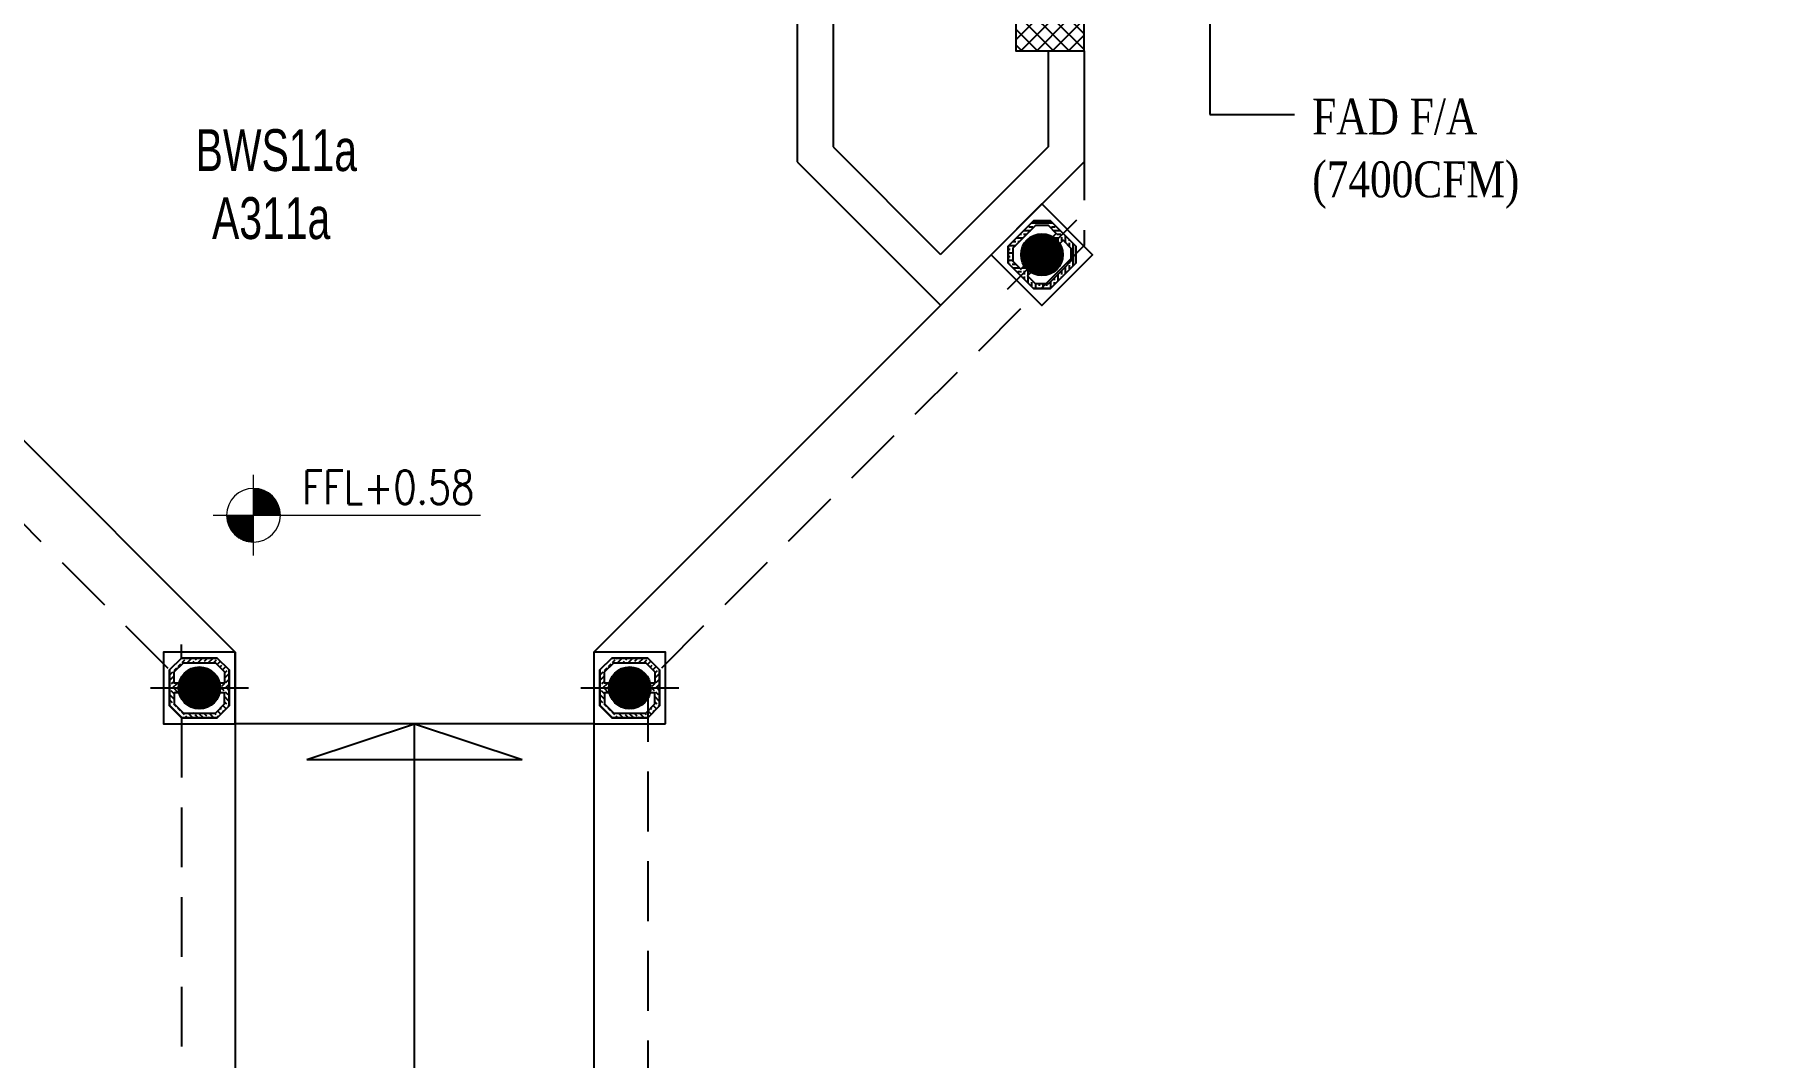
# Model space of a CAD drawing. Extents: x 278386 to 404536, y 8015 to 97114.
# Drawn here: x 360749 to 375218, y 57845 to 66399 of the extents above; entities that cross this region are included whole.
import ezdxf
from ezdxf.enums import TextEntityAlignment as Align

# ---------------------------------------------------------------- set-up
doc = ezdxf.new("R2010")
doc.units = 0
doc.header["$LTSCALE"] = 2
doc.header["$MEASUREMENT"] = 0
doc.linetypes.add('1-BLOCK-A_FLOOR PLAN$0$HIDDEN', pattern=[0.375, 0.25, -0.125])
doc.layers.get('0').update_dxf_attribs({"color": 1})
doc.layers.add('-DT', color=4, linetype='Continuous', lineweight=13)
doc.layers.add('1-BLOCK-A_FLOOR PLAN$0$LEVEL', color=1, linetype='Continuous', lineweight=13)
for name, color, linetype in [('1-BLOCK-A_FLOOR PLAN$0$CLADDING', 1, 'Continuous'), ('1-BLOCK-A_FLOOR PLAN$0$COL-HAT', 1, 'Continuous'), ('1-BLOCK-A_FLOOR PLAN$0$COLUMN', 1, 'Continuous'), ('1-BLOCK-A_FLOOR PLAN$0$Covered Walkway', 7, 'Continuous'), ('1-BLOCK-A_FLOOR PLAN$0$HAT-GRC', 9, 'Continuous'), ('1-BLOCK-A_FLOOR PLAN$0$PAV-COL', 1, 'Continuous'), ('1-BLOCK-A_FLOOR PLAN$0$pavement', 21, 'Continuous'), ('1-BLOCK-A_FLOOR PLAN$0$STAIR', 1, 'Continuous'), ('1-BLOCK-A_FLOOR PLAN$0$TITLE', 1, 'Continuous'), ('ex text', 93, 'Continuous'), ('ext', 93, 'Continuous'), ('TITLE-A$0$1-BLOCK-A_FLOOR PLAN$0$ROAD', 1, 'Continuous')]:
    doc.layers.add(name, color=color, linetype=linetype)
doc.styles.add('1-BLOCK-A_FLOOR PLAN$0$RomanS', font='romans.shx')
doc.styles.add('1-BLOCK-A_FLOOR PLAN$0$STYLE2', font='arial.ttf', dxfattribs={"height": 0.35})
doc.styles.add('DIMTEXT', font='romans.shx', dxfattribs={"width": 0.75})
doc.styles.add('IBA', font='romantic.ttf', dxfattribs={"width": 0.8, "height": 0.3})
doc.dimstyles.new('LEADER', dxfattribs={"dimscale": 0.2, "dimtxt": 1.8, "dimasz": 2, "dimexe": 2, "dimexo": 1.5, "dimgap": 1, "dimtad": 1, "dimlfac": 100, "dimzin": 13, "dimdsep": 46, "dimtxsty": 'DIMTEXT', "dimcen": 1.5, "dimdle": 2, "dimclrd": 4, "dimclre": 256, "dimclrt": 4, "dimadec": 0, "dimazin": 0, "dimtfac": 1, "dimtix": 1, "dimtmove": 2, "dimatfit": 0, "dimfxl": 2, "dimtolj": 1, "dimtzin": 13, "dimarcsym": 0})

# ---------------------------------------------------------------- blocks, each defined once
blk = doc.blocks.new('1-BLOCK-A_FLOOR PLAN$0$ZA_TARGT')
at = {"color": 8}
for p, q in [((1.110223024625157e-16, 0.7500000000000241), (1.110223024625157e-16, -0.750000000000024)), ((-0.3726779962499768, 0.3333333333333441), (1.110223024625157e-16, 0.3333333333333441)), ((-0.3529390488770407, 0.3541666666666781), (1.110223024625157e-16, 0.3541666666666781)), ((-0.3307189138830844, 0.3750000000000121), (1.110223024625157e-16, 0.3750000000000121)), ((-0.3054766312211594, 0.3958333333333461), (1.110223024625157e-16, 0.3958333333333461)), ((-0.2763853991962921, 0.4166666666666801), (1.110223024625157e-16, 0.4166666666666801)), ((-0.2420614591379712, 0.4375000000000141), (1.110223024625157e-16, 0.4375000000000141)), ((-0.1998263134713697, 0.4583333333333481), (1.110223024625157e-16, 0.4583333333333481)), ((-0.1428261375083596, 0.4791666666666821), (1.110223024625157e-16, 0.4791666666666821)), ((-0.750000000000024, 5.551115123125783e-17), (0.7500000000000242, 5.551115123125783e-17)), ((-0.4995657836784242, 0.02083333333333406), (1.110223024625157e-16, 0.02083333333333406)), ((-0.4982608642959075, 0.04166666666666806), (1.110223024625157e-16, 0.04166666666666806)), ((-0.4960783708246265, 0.06250000000000205), (1.110223024625157e-16, 0.06250000000000205)), ((-0.4930066485916504, 0.08333333333333606), (1.110223024625157e-16, 0.08333333333333606)), ((-0.4890289414294115, 0.1041666666666701), (1.110223024625157e-16, 0.1041666666666701)), ((-0.4841229182759425, 0.1250000000000041), (1.110223024625157e-16, 0.1250000000000041)), ((-0.4782600118020568, 0.1458333333333381), (1.110223024625157e-16, 0.1458333333333381)), ((-0.4714045207910467, 0.1666666666666721), (1.110223024625157e-16, 0.1666666666666721)), ((-0.4635124054434937, 0.1875000000000061), (1.110223024625157e-16, 0.1875000000000061)), ((-0.4545296714431692, 0.2083333333333401), (1.110223024625157e-16, 0.2083333333333401)), ((-0.444390187660463, 0.2291666666666741), (1.110223024625157e-16, 0.2291666666666741)), ((-0.4330127018922331, 0.2500000000000081), (1.110223024625157e-16, 0.2500000000000081)), ((-0.4202966875381804, 0.2708333333333421), (1.110223024625157e-16, 0.2708333333333421)), ((-0.4061164310337197, 0.2916666666666761), (1.110223024625157e-16, 0.2916666666666761)), ((-0.3903123748999123, 0.3125000000000101), (1.110223024625157e-16, 0.3125000000000101)), ((1.110223024625157e-16, 5.551115123125783e-17), (0.5000000000000162, 5.551115123125783e-17)), ((1.110223024625157e-16, 5.551115123125783e-17), (0.5000000000000162, 5.551115123125783e-17)), ((0.4995657836784244, -0.02083333333333395), (1.110223024625157e-16, -0.02083333333333395)), ((0.4982608642959077, -0.04166666666666795), (1.110223024625157e-16, -0.04166666666666795)), ((0.4960783708246269, -0.06250000000000194), (1.110223024625157e-16, -0.06250000000000194)), ((0.4930066485916506, -0.08333333333333595), (1.110223024625157e-16, -0.08333333333333595)), ((0.4890289414294118, -0.10416666666667), (1.110223024625157e-16, -0.10416666666667)), ((0.4841229182759428, -0.1250000000000039), (1.110223024625157e-16, -0.1250000000000039)), ((0.4782600118020569, -0.145833333333338), (1.110223024625157e-16, -0.145833333333338)), ((0.4714045207910469, -0.166666666666672), (1.110223024625157e-16, -0.166666666666672)), ((0.4635124054434938, -0.187500000000006), (1.110223024625157e-16, -0.187500000000006)), ((0.4545296714431694, -0.20833333333334), (1.110223024625157e-16, -0.20833333333334)), ((0.444390187660463, -0.229166666666674), (1.110223024625157e-16, -0.229166666666674)), ((0.4330127018922333, -0.250000000000008), (1.110223024625157e-16, -0.250000000000008)), ((0.4202966875381806, -0.270833333333342), (1.110223024625157e-16, -0.270833333333342)), ((0.4061164310337199, -0.291666666666676), (1.110223024625157e-16, -0.291666666666676)), ((0.3903123748999126, -0.31250000000001), (1.110223024625157e-16, -0.31250000000001)), ((0.3726779962499771, -0.333333333333344), (1.110223024625157e-16, -0.333333333333344)), ((0.3529390488770411, -0.354166666666678), (1.110223024625157e-16, -0.354166666666678)), ((0.3307189138830846, -0.375000000000012), (1.110223024625157e-16, -0.375000000000012)), ((0.3054766312211596, -0.395833333333346), (1.110223024625157e-16, -0.395833333333346)), ((0.2763853991962923, -0.41666666666668), (1.110223024625157e-16, -0.41666666666668)), ((0.2420614591379714, -0.437500000000014), (1.110223024625157e-16, -0.437500000000014)), ((0.1998263134713699, -0.458333333333348), (1.110223024625157e-16, -0.458333333333348)), ((0.1428261375083598, -0.479166666666682), (1.110223024625157e-16, -0.479166666666682))]:
    blk.add_line(p, q, dxfattribs=at)
blk.add_circle((1.110223024625157e-16, 5.551115123125783e-17), 0.500000000000016, dxfattribs=at)
blk = doc.blocks.new('1-BLOCK-A_FLOOR PLAN', base_point=(138.4295842972385, 17.08714958300015))
at = {"layer": '1-BLOCK-A_FLOOR PLAN$0$COL-HAT', "linetype": 'Continuous'}
h = blk.add_hatch(dxfattribs=at)
h.set_pattern_fill('ANSI37', color=8, scale=0.75, style=0)
h.set_pattern_definition([(45, (105.0299999995621, 73.0300000014525), (-0.06629126073623882, 0.06629126073623884), []), (135, (105.0299999995621, 73.0300000014525), (-0.06629126073623884, -0.06629126073623882), [])])
h.paths.add_polyline_path([(105.6000000011453, 73.28000000180297), (105.4999999995655, 73.28000000173869), (105.4999999995655, 73.0300000017415), (105.6000000011453, 73.03000000180299)])
h.paths.add_polyline_path([(105.4999999995655, 73.2800000017387), (105.2799999995629, 73.28000000159724), (105.2799999995629, 74.87999999905581), (105.0299999995621, 74.87999999905581), (105.0299999995621, 73.0300000014525), (105.4999999995655, 73.0300000017415)])
at = {"layer": '1-BLOCK-A_FLOOR PLAN$0$HAT-GRC', "linetype": 'Continuous'}
h = blk.add_hatch(dxfattribs=at)
h.set_pattern_fill('ANSI33', color=8, scale=0.25, style=0)
h.set_pattern_definition([(359.9999999629411, (104.8941125503766, 71.3242441174425), (4.042494117229012e-11, 0.06250000000000001), []), (359.9999999629411, (104.9253625503039, 71.29299411747478), (4.042494117229012e-11, 0.06250000000000001), [0.03125000000000001, -0.015625])])
edge = h.paths.add_edge_path()
edge.add_line((105.4244426363809, 71.50102081239618), (105.3183766192713, 71.60708682964301))
edge.add_line((105.3183766192713, 71.60708682964301), (105.1769552630345, 71.60708682973423))
edge.add_line((105.1769552630345, 71.60708682973423), (105.0708892457876, 71.50102081262483))
edge.add_line((105.0708892457876, 71.50102081262483), (104.9648232285409, 71.39495479551528))
edge.add_line((104.9648232285409, 71.39495479551528), (104.9648232284493, 71.25353343927834))
edge.add_line((104.9648232284493, 71.25353343927834), (105.0708892455589, 71.14746742203153))
edge.add_line((105.0708892455589, 71.14746742203153), (105.1239222541822, 71.20050043058619))
edge.add_ellipse((105.2476659409699, 71.3242441172138), major_axis=(0.1237436867076411, 0.1237436867076411), ratio=0.9999999999964638, start_angle=166.7870196027495, end_angle=179.999999962942, ccw=False)
edge.add_line((105.0989138316312, 71.23206055052587), (105.0708892455957, 71.20403596452626))
edge.add_line((105.0708892455957, 71.20403596452626), (105.0048232284602, 71.27010198174722))
edge.add_line((105.0048232284602, 71.27010198174722), (105.0048232285303, 71.37838625299439))
edge.add_line((105.0048232285303, 71.37838625299439), (105.1274577882825, 71.50102081258827))
edge.add_line((105.1274577882825, 71.50102081258827), (105.1935238055035, 71.56708682972379))
edge.add_line((105.1935238055035, 71.56708682972379), (105.3018080767505, 71.56708682965369))
edge.add_line((105.3018080767505, 71.56708682965369), (105.3678740938862, 71.5010208124326))
edge.add_line((105.3678740938862, 71.5010208124326), (105.3398495078502, 71.47299622643318))
edge.add_ellipse((105.2476659409699, 71.3242441172138), major_axis=(-0.1237436867078457, 0.1237436867078457), ratio=0.9999999999983469, start_angle=269.99999996294196, end_angle=283.21298032306646, ccw=False)
edge.add_line((105.3714096277575, 71.4479878038414), (105.4244426363809, 71.50102081239618))
h = blk.add_hatch(dxfattribs=at)
h.set_pattern_fill('ANSI33', color=8, scale=0.25, style=0)
h.set_pattern_definition([(89.99999996294115, (105.2476659407414, 70.97069072662039), (0.0625, -4.042494464173707e-11), []), (89.99999996294115, (105.2164159408141, 71.00194072658812), (0.0625, -4.042494464173707e-11), [0.03125, -0.015625])])
edge = h.paths.add_edge_path()
edge.add_line((105.4244426363811, 71.501020812396), (105.5305086534907, 71.39495479514923))
edge.add_line((105.5305086534907, 71.39495479514923), (105.530508653399, 71.25353343891244))
edge.add_line((105.530508653399, 71.25353343891244), (105.4244426361524, 71.14746742180272))
edge.add_line((105.4244426361524, 71.14746742180272), (105.3183766189056, 71.04140140469316))
edge.add_line((105.3183766189056, 71.04140140469316), (105.1769552626687, 71.04140140478455))
edge.add_line((105.1769552626687, 71.04140140478455), (105.0708892455591, 71.14746742203137))
edge.add_line((105.0708892455591, 71.14746742203137), (105.1239222541823, 71.20050043058603))
edge.add_ellipse((105.24766594097, 71.32424411721364), major_axis=(-0.1237436867078459, 0.123743686707846), ratio=0.9999999999983448, start_angle=89.99999996294196, end_angle=103.2129803230664)
edge.add_line((105.1554823740897, 71.17549200799425), (105.1274577880538, 71.14746742199495))
edge.add_line((105.1274577880538, 71.14746742199495), (105.1935238051893, 71.08140140477403))
edge.add_line((105.1935238051893, 71.08140140477403), (105.3018080764365, 71.08140140470405))
edge.add_line((105.3018080764365, 71.08140140470405), (105.424442636189, 71.20403596429762))
edge.add_line((105.424442636189, 71.20403596429762), (105.49050865341, 71.27010198143313))
edge.add_line((105.49050865341, 71.27010198143313), (105.4905086534799, 71.37838625268019))
edge.add_line((105.4905086534799, 71.37838625268019), (105.4244426363443, 71.4444522699013))
edge.add_line((105.4244426363443, 71.4444522699013), (105.3964180503086, 71.41642768390156))
edge.add_ellipse((105.24766594097, 71.32424411721364), major_axis=(0.1237436867076483, 0.1237436867076483), ratio=0.9999999999985202, start_angle=346.7870196027757, end_angle=359.9999999629387)
edge.add_line((105.3714096277577, 71.44798780384124), (105.4244426363811, 71.501020812396))
h = blk.add_hatch(dxfattribs=at)
h.set_pattern_fill('ANSI33', color=8, scale=0.25, style=0)
h.set_pattern_definition([(225, (98.45000000036481, 67.95084224616868), (-0.04419417382415922, 0.04419417382415922), []), (225, (98.45000000036481, 67.90664807241875), (-0.04419417382415922, 0.04419417382415922), [0.03125, -0.015625])])
edge = h.paths.add_edge_path()
edge.add_line((97.95000000036474, 67.70084224616868), (97.9500000003647, 67.850842246169))
edge.add_line((97.9500000003647, 67.850842246169), (98.0500000003645, 67.95084224616845))
edge.add_line((98.0500000003645, 67.95084224616845), (98.20000000036477, 67.95084224616868))
edge.add_line((98.20000000036477, 67.95084224616868), (98.35000000036501, 67.95084224616868))
edge.add_line((98.35000000036501, 67.95084224616868), (98.45000000036481, 67.850842246169))
edge.add_line((98.45000000036481, 67.850842246169), (98.45000000036481, 67.70084224616868))
edge.add_line((98.45000000036481, 67.70084224616868), (98.37500000036485, 67.70084224616868))
edge.add_ellipse((98.20000000036485, 67.70084224616868), major_axis=(-0.1237436867078197, 0.1237436867078197), ratio=0.9999999999994564, start_angle=225.0000000000155, end_angle=238.2129803601605)
edge.add_line((98.37036725073887, 67.74084224616864), (98.41000000036483, 67.74084224616841))
edge.add_line((98.41000000036483, 67.74084224616841), (98.41000000036479, 67.83427370367382))
edge.add_line((98.41000000036479, 67.83427370367382), (98.33343145787003, 67.91084224616849))
edge.add_line((98.33343145787003, 67.91084224616849), (98.16000000036476, 67.91084224616871))
edge.add_line((98.16000000036476, 67.91084224616871), (98.06656854285932, 67.91084224616871))
edge.add_line((98.06656854285932, 67.91084224616871), (97.99000000036472, 67.83427370367404))
edge.add_line((97.99000000036472, 67.83427370367404), (97.9900000003647, 67.74084224616841))
edge.add_line((97.9900000003647, 67.74084224616841), (98.02963274999084, 67.74084224616864))
edge.add_ellipse((98.20000000036485, 67.70084224616868), major_axis=(0.1237436867078196, 0.1237436867078196), ratio=0.9999999999994568, start_angle=121.7870196398395, end_angle=134.9999999999844)
edge.add_line((98.02500000036486, 67.70084224616868), (97.95000000036474, 67.70084224616868))
h = blk.add_hatch(dxfattribs=at)
h.set_pattern_fill('ANSI33', color=8, scale=0.25, style=0)
h.set_pattern_definition([(225, (102.0500000003648, 67.95084224616868), (-0.04419417382415922, 0.04419417382415922), []), (225, (102.0500000003648, 67.90664807241875), (-0.04419417382415922, 0.04419417382415922), [0.03125, -0.015625])])
edge = h.paths.add_edge_path()
edge.add_line((101.5500000003647, 67.70084224616868), (101.5500000003647, 67.850842246169))
edge.add_line((101.5500000003647, 67.850842246169), (101.6500000003645, 67.95084224616845))
edge.add_line((101.6500000003645, 67.95084224616845), (101.8000000003648, 67.95084224616868))
edge.add_line((101.8000000003648, 67.95084224616868), (101.950000000365, 67.95084224616868))
edge.add_line((101.950000000365, 67.95084224616868), (102.0500000003648, 67.850842246169))
edge.add_line((102.0500000003648, 67.850842246169), (102.0500000003648, 67.70084224616868))
edge.add_line((102.0500000003648, 67.70084224616868), (101.9750000003648, 67.70084224616868))
edge.add_ellipse((101.8000000003648, 67.70084224616868), major_axis=(-0.1237436867078197, 0.1237436867078197), ratio=0.9999999999994564, start_angle=225.0000000000155, end_angle=238.2129803601605)
edge.add_line((101.9703672507389, 67.74084224616864), (102.0100000003648, 67.74084224616841))
edge.add_line((102.0100000003648, 67.74084224616841), (102.0100000003648, 67.83427370367382))
edge.add_line((102.0100000003648, 67.83427370367382), (101.93343145787, 67.91084224616849))
edge.add_line((101.93343145787, 67.91084224616849), (101.7600000003648, 67.91084224616871))
edge.add_line((101.7600000003648, 67.91084224616871), (101.6665685428593, 67.91084224616871))
edge.add_line((101.6665685428593, 67.91084224616871), (101.5900000003647, 67.83427370367404))
edge.add_line((101.5900000003647, 67.83427370367404), (101.5900000003647, 67.74084224616841))
edge.add_line((101.5900000003647, 67.74084224616841), (101.6296327499908, 67.74084224616864))
edge.add_ellipse((101.8000000003648, 67.70084224616868), major_axis=(0.1237436867078196, 0.1237436867078196), ratio=0.9999999999994568, start_angle=121.7870196398395, end_angle=134.9999999999844)
edge.add_line((101.6250000003648, 67.70084224616868), (101.5500000003647, 67.70084224616868))
h = blk.add_hatch(dxfattribs=at)
h.set_pattern_fill('ANSI33', color=8, scale=0.25, style=0)
h.set_pattern_definition([(135, (98.45000000036481, 67.45084224616845), (-0.04419417382415923, -0.04419417382415923), []), (135, (98.45000000036481, 67.49503641991838), (-0.04419417382415923, -0.04419417382415923), [0.03125000000000001, -0.015625])])
edge = h.paths.add_edge_path()
edge.add_line((97.95000000036474, 67.70084224616845), (97.9500000003647, 67.55084224616813))
edge.add_line((97.9500000003647, 67.55084224616813), (98.0500000003645, 67.45084224616868))
edge.add_line((98.0500000003645, 67.45084224616868), (98.20000000036477, 67.45084224616845))
edge.add_line((98.20000000036477, 67.45084224616845), (98.35000000036501, 67.45084224616845))
edge.add_line((98.35000000036501, 67.45084224616845), (98.45000000036481, 67.55084224616813))
edge.add_line((98.45000000036481, 67.55084224616813), (98.45000000036481, 67.70084224616845))
edge.add_line((98.45000000036481, 67.70084224616845), (98.37500000036485, 67.70084224616845))
edge.add_ellipse((98.20000000036485, 67.70084224616845), major_axis=(0.1237436867078197, 0.1237436867078197), ratio=0.9999999999994564, start_angle=301.7870196398395, end_angle=314.9999999999844, ccw=False)
edge.add_line((98.37036725073887, 67.66084224616849), (98.41000000036483, 67.66084224616871))
edge.add_line((98.41000000036483, 67.66084224616871), (98.41000000036479, 67.56741078866331))
edge.add_line((98.41000000036479, 67.56741078866331), (98.33343145787003, 67.49084224616864))
edge.add_line((98.33343145787003, 67.49084224616864), (98.16000000036476, 67.49084224616841))
edge.add_line((98.16000000036476, 67.49084224616841), (98.06656854285932, 67.49084224616841))
edge.add_line((98.06656854285932, 67.49084224616841), (97.99000000036472, 67.56741078866308))
edge.add_line((97.99000000036472, 67.56741078866308), (97.9900000003647, 67.66084224616871))
edge.add_line((97.9900000003647, 67.66084224616871), (98.02963274999084, 67.66084224616849))
edge.add_ellipse((98.20000000036485, 67.70084224616845), major_axis=(-0.1237436867078196, 0.1237436867078196), ratio=0.9999999999994568, start_angle=45.000000000015575, end_angle=58.212980360160486, ccw=False)
edge.add_line((98.02500000036486, 67.70084224616845), (97.95000000036474, 67.70084224616845))
h = blk.add_hatch(dxfattribs=at)
h.set_pattern_fill('ANSI33', color=8, scale=0.25, style=0)
h.set_pattern_definition([(135, (102.0500000003648, 67.45084224616845), (-0.04419417382415923, -0.04419417382415923), []), (135, (102.0500000003648, 67.49503641991838), (-0.04419417382415923, -0.04419417382415923), [0.03125000000000001, -0.015625])])
edge = h.paths.add_edge_path()
edge.add_line((101.5500000003647, 67.70084224616845), (101.5500000003647, 67.55084224616813))
edge.add_line((101.5500000003647, 67.55084224616813), (101.6500000003645, 67.45084224616868))
edge.add_line((101.6500000003645, 67.45084224616868), (101.8000000003648, 67.45084224616845))
edge.add_line((101.8000000003648, 67.45084224616845), (101.950000000365, 67.45084224616845))
edge.add_line((101.950000000365, 67.45084224616845), (102.0500000003648, 67.55084224616813))
edge.add_line((102.0500000003648, 67.55084224616813), (102.0500000003648, 67.70084224616845))
edge.add_line((102.0500000003648, 67.70084224616845), (101.9750000003648, 67.70084224616845))
edge.add_ellipse((101.8000000003648, 67.70084224616845), major_axis=(0.1237436867078197, 0.1237436867078197), ratio=0.9999999999994564, start_angle=301.7870196398395, end_angle=314.9999999999844, ccw=False)
edge.add_line((101.9703672507389, 67.66084224616849), (102.0100000003648, 67.66084224616871))
edge.add_line((102.0100000003648, 67.66084224616871), (102.0100000003648, 67.56741078866331))
edge.add_line((102.0100000003648, 67.56741078866331), (101.93343145787, 67.49084224616864))
edge.add_line((101.93343145787, 67.49084224616864), (101.7600000003648, 67.49084224616841))
edge.add_line((101.7600000003648, 67.49084224616841), (101.6665685428593, 67.49084224616841))
edge.add_line((101.6665685428593, 67.49084224616841), (101.5900000003647, 67.56741078866308))
edge.add_line((101.5900000003647, 67.56741078866308), (101.5900000003647, 67.66084224616871))
edge.add_line((101.5900000003647, 67.66084224616871), (101.6296327499908, 67.66084224616849))
edge.add_ellipse((101.8000000003648, 67.70084224616845), major_axis=(-0.1237436867078196, 0.1237436867078196), ratio=0.9999999999994568, start_angle=45.000000000015575, end_angle=58.212980360160486, ccw=False)
edge.add_line((101.6250000003648, 67.70084224616845), (101.5500000003647, 67.70084224616845))
at = {"layer": '1-BLOCK-A_FLOOR PLAN$0$PAV-COL', "linetype": 'Continuous'}
h = blk.add_hatch(dxfattribs=at)
h.set_pattern_fill('ANSI31', color=8, scale=0.1, style=0)
h.set_pattern_definition([(89.99999996294115, (105.2476659408099, 71.07675674379837), (0.0125, -8.08498927529211e-12), [])])
edge = h.paths.add_edge_path()
edge.add_line((105.3714096277577, 71.44798780384124), (105.1239222541823, 71.20050043058603))
edge.add_ellipse((105.2476659409701, 71.32424411721361), major_axis=(-0.1237436867076483, 0.1237436867076483), ratio=1, start_angle=-3.70546899830515e-08, end_angle=89.99999996292547, ccw=False)
edge.add_ellipse((105.24766594097, 71.3242441172136), major_axis=(0.1237436867076554, 0.1237436867076554), ratio=0.9999999999999424, start_angle=359.99999996295514, end_angle=449.99999996293866, ccw=False)
edge = h.paths.add_edge_path()
edge.add_ellipse((105.24766594097, 71.32424411721367), major_axis=(0.1237436867076483, 0.1237436867076483), ratio=0.9999999999999424, start_angle=269.99999996294196, end_angle=359.99999996292553, ccw=False)
edge.add_ellipse((105.24766594097, 71.32424411721367), major_axis=(-0.1237436867076411, 0.1237436867076411), ratio=1, start_angle=89.99999996295509, end_angle=179.999999962942, ccw=False)
edge.add_line((105.1239222541823, 71.20050043058603), (105.3714096277577, 71.44798780384124))
h = blk.add_hatch(dxfattribs=at)
h.set_pattern_fill('ANSI31', color=8, scale=0.1, style=0)
h.set_pattern_definition([(225, (98.37500000036485, 67.87584224616863), (-0.008838834764831844, 0.008838834764831846), [])])
edge = h.paths.add_edge_path()
edge.add_line((98.02500000036486, 67.70084224616868), (98.37500000036485, 67.70084224616868))
edge.add_ellipse((98.20000000036485, 67.70084224616872), major_axis=(0.1237436867076465, 0.1237436867076465), ratio=0.9999999999999568, start_angle=225.0000000000013, end_angle=314.9999999999848, ccw=False)
edge.add_ellipse((98.20000000036485, 67.70084224616872), major_axis=(-0.1237436867076465, 0.1237436867076465), ratio=0.9999999999999567, start_angle=45.00000000001518, end_angle=134.9999999999987, ccw=False)
edge = h.paths.add_edge_path()
edge.add_ellipse((98.20000000036485, 67.70084224616863), major_axis=(0.1237436867076465, 0.1237436867076465), ratio=0.9999999999999568, start_angle=45.000000000001194, end_angle=134.9999999999848, ccw=False)
edge.add_ellipse((98.20000000036485, 67.70084224616863), major_axis=(-0.1237436867076465, 0.1237436867076465), ratio=0.9999999999999567, start_angle=225.0000000000152, end_angle=314.99999999999875, ccw=False)
edge.add_line((98.37500000036485, 67.70084224616868), (98.02500000036486, 67.70084224616868))
h = blk.add_hatch(dxfattribs=at)
h.set_pattern_fill('ANSI31', color=8, scale=0.1, style=0)
h.set_pattern_definition([(225, (101.9750000003648, 67.87584224616863), (-0.008838834764831844, 0.008838834764831846), [])])
edge = h.paths.add_edge_path()
edge.add_line((101.6250000003648, 67.70084224616868), (101.9750000003648, 67.70084224616868))
edge.add_ellipse((101.8000000003648, 67.70084224616872), major_axis=(0.1237436867076465, 0.1237436867076465), ratio=0.9999999999999568, start_angle=225.0000000000013, end_angle=314.9999999999848, ccw=False)
edge.add_ellipse((101.8000000003648, 67.70084224616872), major_axis=(-0.1237436867076465, 0.1237436867076465), ratio=0.9999999999999567, start_angle=45.00000000001518, end_angle=134.9999999999987, ccw=False)
edge = h.paths.add_edge_path()
edge.add_ellipse((101.8000000003648, 67.70084224616863), major_axis=(0.1237436867076465, 0.1237436867076465), ratio=0.9999999999999568, start_angle=45.000000000001194, end_angle=134.9999999999848, ccw=False)
edge.add_ellipse((101.8000000003648, 67.70084224616863), major_axis=(-0.1237436867076465, 0.1237436867076465), ratio=0.9999999999999567, start_angle=225.0000000000152, end_angle=314.99999999999875, ccw=False)
edge.add_line((101.9750000003648, 67.70084224616868), (101.6250000003648, 67.70084224616868))
at = {"layer": '1-BLOCK-A_FLOOR PLAN$0$CLADDING', "color": 8, "linetype": 'Continuous', "elevation": -1.536111172367968e-08}
for points in [[(105.1239222541822, 71.20050043058619), (105.0708892455589, 71.14746742203153), (104.9648232284495, 71.25353343927817), (104.9648232285409, 71.39495479551535), (105.0708892457876, 71.50102081262483), (105.1769552630343, 71.60708682973434), (105.3183766192715, 71.60708682964284), (105.4244426363809, 71.50102081239618), (105.3714096277575, 71.4479878038414)], [(105.3398495078502, 71.47299622643318), (105.367874093886, 71.50102081243276), (105.3018080767507, 71.56708682965353), (105.1935238055033, 71.56708682972362), (105.1274577882825, 71.50102081258827), (105.0048232285303, 71.37838625299464), (105.0048232284602, 71.27010198174722), (105.0708892455955, 71.20403596452641), (105.0989138316312, 71.23206055052587)], [(105.1239222541823, 71.20050043058603), (105.0708892455591, 71.14746742203137), (105.1769552626685, 71.04140140478472), (105.3183766189057, 71.04140140469323), (105.4244426361524, 71.14746742180272), (105.5305086533991, 71.25353343891223), (105.5305086534905, 71.39495479514939), (105.4244426363811, 71.50102081239602), (105.3714096277577, 71.44798780384124)], [(105.3964180503086, 71.41642768390156), (105.4244426363445, 71.44445226990113), (105.4905086534798, 71.37838625268034), (105.4905086534098, 71.27010198143297), (105.424442636189, 71.20403596429762), (105.3018080764367, 71.081401404704), (105.1935238051893, 71.08140140477403), (105.1274577880539, 71.14746742199479), (105.1554823740897, 71.17549200799425)]]:
    blk.add_lwpolyline(points, dxfattribs=at)
at = {"layer": '1-BLOCK-A_FLOOR PLAN$0$CLADDING', "color": 8, "linetype": 'Continuous'}
for points in [[(98.37500000036485, 67.70084224616868), (98.45000000036481, 67.70084224616868), (98.45000000036481, 67.85084224616877), (98.35000000036491, 67.95084224616868), (98.20000000036477, 67.95084224616868), (98.05000000036458, 67.95084224616868), (97.95000000036471, 67.85084224616877), (97.95000000036472, 67.70084224616868), (98.02500000036486, 67.70084224616868)], [(98.02963274999084, 67.74084224616864), (97.99000000036472, 67.74084224616864), (97.99000000036472, 67.83427370367382), (98.06656854285954, 67.91084224616871), (98.16000000036476, 67.91084224616871), (98.33343145786989, 67.91084224616871), (98.41000000036479, 67.83427370367382), (98.41000000036483, 67.74084224616864), (98.37036725073887, 67.74084224616864)], [(101.9750000003648, 67.70084224616868), (102.0500000003648, 67.70084224616868), (102.0500000003648, 67.85084224616877), (101.9500000003649, 67.95084224616868), (101.8000000003648, 67.95084224616868), (101.6500000003646, 67.95084224616868), (101.5500000003647, 67.85084224616877), (101.5500000003647, 67.70084224616868), (101.6250000003648, 67.70084224616868)], [(101.6296327499908, 67.74084224616864), (101.5900000003647, 67.74084224616864), (101.5900000003647, 67.83427370367382), (101.6665685428595, 67.91084224616871), (101.7600000003648, 67.91084224616871), (101.9334314578699, 67.91084224616871), (102.0100000003648, 67.83427370367382), (102.0100000003648, 67.74084224616864), (101.9703672507389, 67.74084224616864)], [(98.37500000036485, 67.70084224616845), (98.45000000036481, 67.70084224616845), (98.45000000036481, 67.55084224616836), (98.35000000036491, 67.45084224616845), (98.20000000036477, 67.45084224616845), (98.05000000036458, 67.45084224616845), (97.95000000036471, 67.55084224616836), (97.95000000036472, 67.70084224616845), (98.02500000036486, 67.70084224616845)], [(98.02963274999084, 67.66084224616849), (97.99000000036472, 67.66084224616849), (97.99000000036472, 67.56741078866331), (98.06656854285954, 67.49084224616841), (98.16000000036476, 67.49084224616841), (98.33343145786989, 67.49084224616841), (98.41000000036479, 67.56741078866331), (98.41000000036483, 67.66084224616849), (98.37036725073887, 67.66084224616849)], [(101.9750000003648, 67.70084224616845), (102.0500000003648, 67.70084224616845), (102.0500000003648, 67.55084224616836), (101.9500000003649, 67.45084224616845), (101.8000000003648, 67.45084224616845), (101.6500000003646, 67.45084224616845), (101.5500000003647, 67.55084224616836), (101.5500000003647, 67.70084224616845), (101.6250000003648, 67.70084224616845)], [(101.6296327499908, 67.66084224616849), (101.5900000003647, 67.66084224616849), (101.5900000003647, 67.56741078866331), (101.6665685428595, 67.49084224616841), (101.7600000003648, 67.49084224616841), (101.9334314578699, 67.49084224616841), (102.0100000003648, 67.56741078866331), (102.0100000003648, 67.66084224616849), (101.9703672507389, 67.66084224616849)]]:
    blk.add_lwpolyline(points, dxfattribs=at)
at = {"layer": '1-BLOCK-A_FLOOR PLAN$0$COLUMN', "color": 8}
blk.add_lwpolyline([(105.6000000011453, 73.03000000180299), (105.6000000011453, 73.28000000180299), (105.2799999995629, 73.28000000159726), (105.2799999995629, 74.87999999905581), (105.0299999995621, 74.87999999905581), (105.0299999995621, 73.0300000014525), (105.5999999988972, 73.03000000180299)], dxfattribs=at)
at = {"layer": '1-BLOCK-A_FLOOR PLAN$0$Covered Walkway', "color": 8, "linetype": '1-BLOCK-A_FLOOR PLAN$0$HIDDEN'}
for p, q in [((105.5999999988972, 73.03000000180161), (105.5999999981554, 71.40084224326047)), ((94.40007350171796, 71.40084224326047), (98.05007349950853, 67.75084224618845)), ((105.5999999981554, 71.40084224326047), (101.9500000003649, 67.75084224618845)), ((98.05000000036478, 67.95084224616845), (98.05000000036476, 68.06297428177437)), ((101.9500000003649, 67.75084224618845), (101.9500000003649, 62.95084224616866)), ((98.05000000036478, 67.45084224616866), (98.05000000036478, 62.95084224616866))]:
    blk.add_line(p, q, dxfattribs=at)
at = {"layer": '1-BLOCK-A_FLOOR PLAN$0$LEVEL', "color": 8, "linetype": 'Continuous'}
blk.add_line((98.99002277160182, 69.14484967866157), (100.5512083201184, 69.14484967866157), dxfattribs=at)
at = {"layer": '1-BLOCK-A_FLOOR PLAN$0$PAV-COL', "color": 8, "linetype": 'Continuous'}
for p, q in [((105.5375724192388, 71.6141505951074), (104.9577594627012, 71.03433763931987)), ((97.79001032724248, 67.70084224616868), (98.6099896734872, 67.70084224616868)), ((101.3900103272425, 67.70084224616868), (102.2099896734872, 67.70084224616868))]:
    blk.add_line(p, q, dxfattribs=at)
at = {"layer": '1-BLOCK-A_FLOOR PLAN$0$PAV-COL', "color": 8, "elevation": -1.536111172367968e-08}
for points in [[(104.8234018722583, 71.32424411748784), (105.2476659406956, 70.89998004850172), (105.671930009682, 71.32424411693931), (105.2476659412447, 71.74850818592543)], [(105.3183766189058, 71.04140140469333), (105.1769552626685, 71.04140140478472), (104.9648232284498, 71.25353343927783), (104.9648232285413, 71.39495479551506), (105.1769552630343, 71.607086829734), (105.3183766192717, 71.60708682964245), (105.5305086534905, 71.39495479514935), (105.530508653399, 71.25353343891211)], [(104.964823228541, 71.39495479551543), (104.9648232284495, 71.25353343927817), (105.1769552626682, 71.04140140478502), (105.3183766189054, 71.04140140469359), (105.5305086533988, 71.25353343891221), (105.5305086534901, 71.39495479514963), (105.3183766192715, 71.60708682964281), (105.1769552630342, 71.60708682973423)]]:
    blk.add_lwpolyline(points, close=True, dxfattribs=at)
at = {"layer": '1-BLOCK-A_FLOOR PLAN$0$PAV-COL', "color": 8}
for points in [[(98.50000000036488, 67.40084224616895), (98.50000000036488, 68.00084224616863), (97.90000000036477, 68.00084224616863), (97.90000000036477, 67.40084224616895)], [(98.35000000036479, 67.95084224616868), (98.45000000036481, 67.85084224616877), (98.45000000036484, 67.55084224616881), (98.35000000036487, 67.4508422461689), (98.05000000036483, 67.45084224616868), (97.95000000036481, 67.55084224616881), (97.95000000036475, 67.85084224616877), (98.05000000036475, 67.95084224616868)], [(98.35000000036479, 67.45084224616845), (98.45000000036481, 67.55084224616836), (98.45000000036484, 67.85084224616831), (98.35000000036487, 67.95084224616822), (98.05000000036483, 67.95084224616845), (97.95000000036481, 67.85084224616831), (97.95000000036475, 67.55084224616836), (98.05000000036475, 67.45084224616845)], [(102.1000000003649, 67.40084224616895), (102.1000000003649, 68.00084224616863), (101.5000000003648, 68.00084224616863), (101.5000000003648, 67.40084224616895)], [(101.9500000003648, 67.95084224616868), (102.0500000003648, 67.85084224616877), (102.0500000003648, 67.55084224616881), (101.9500000003649, 67.4508422461689), (101.6500000003648, 67.45084224616868), (101.5500000003648, 67.55084224616881), (101.5500000003647, 67.85084224616877), (101.6500000003647, 67.95084224616868)], [(101.9500000003648, 67.45084224616845), (102.0500000003648, 67.55084224616836), (102.0500000003648, 67.85084224616831), (101.9500000003649, 67.95084224616822), (101.6500000003648, 67.95084224616845), (101.5500000003648, 67.85084224616831), (101.5500000003647, 67.55084224616836), (101.6500000003647, 67.45084224616845)]]:
    blk.add_lwpolyline(points, close=True, dxfattribs=at)
at = {"layer": '1-BLOCK-A_FLOOR PLAN$0$PAV-COL', "color": 8, "linetype": 'Continuous'}
for centre in [(105.24766594097, 71.32424411721364, -1.531277099966616e-08), (98.20000000036485, 67.70084224616868), (101.8000000003648, 67.70084224616868)]:
    blk.add_circle(centre, 0.175, dxfattribs=at)
at = {"layer": '1-BLOCK-A_FLOOR PLAN$0$pavement', "color": 8, "ltscale": 2}
for p, q in [((105.6000000011453, 73.03000000180162), (105.6000000007282, 72.10084224566565)), ((94.40007349914521, 72.10084224566565), (98.50007349944941, 68.00084224616863)), ((105.6000000007282, 72.10084224566565), (101.500000000424, 68.00084224616863)), ((98.50000000036482, 68.00091574525321), (98.50000000036479, 37.40084224616872)), ((101.5000000003648, 68.00084224616863), (101.5000000003648, 21.53368600359966))]:
    blk.add_line(p, q, dxfattribs=at)
at = {"layer": '1-BLOCK-A_FLOOR PLAN$0$STAIR', "color": 8}
for p, q in [((103.2000367501943, 74.90000000469223), (103.2000367494433, 72.10084224595644)), ((103.5000367502711, 74.90000000420346), (103.5000367494884, 72.22510631464051)), ((105.3000000011453, 73.03000000162794), (105.3000000007921, 72.22510631445874)), ((103.5000367494884, 72.22510631464051), (104.4000183752311, 71.325124689075)), ((105.3000000007921, 72.22510631445874), (104.4000183752311, 71.325124689075)), ((103.2000367494433, 72.10084224595644), (104.4000183752311, 70.90086062040484)), ((101.5000000003648, 67.40084224668928), (98.50000000036488, 67.40084224668928)), ((100.0000000001576, 58.00084224616862), (100.0000000020308, 67.40084224667757)), ((99.10000000179498, 67.10084224666329), (100.9000000017943, 67.10084224669262))]:
    blk.add_line(p, q, dxfattribs=at)
blk.add_lwpolyline([(99.10000000179305, 67.1008422466883), (100.0000000017925, 67.40084224668928), (100.9000000017919, 67.10084224669842)], dxfattribs=at)
at = {"layer": '1-BLOCK-A_FLOOR PLAN$0$LEVEL', "color": 8, "linetype": 'Continuous', "xscale": -0.4499999988749224, "yscale": 0.4499999988749224, "zscale": 0.449999998875, "rotation": 180}
blk.add_blockref('1-BLOCK-A_FLOOR PLAN$0$ZA_TARGT', (98.65252277244541, 69.14484967866157), dxfattribs=at)
at = {"layer": '1-BLOCK-A_FLOOR PLAN$0$LEVEL', "color": 8, "style": '1-BLOCK-A_FLOOR PLAN$0$RomanS', "width": 0.8}
blk.add_text('FFL+0.58', height=0.281249999296875, dxfattribs=at).set_placement((99.77986982464466, 69.37943453323146), align=Align.MIDDLE)
at = {"layer": '1-BLOCK-A_FLOOR PLAN$0$TITLE', "color": 8, "style": '1-BLOCK-A_FLOOR PLAN$0$STYLE2', "width": 0.7}
for s, p in [('BWS11a', (98.16877626383456, 72.02385485947943, -0.01860042908483424)), ('A311a', (98.30576535192154, 71.45506729200847, -0.01860042908483424))]:
    blk.add_text(s, height=0.35, dxfattribs=at).set_placement(p)
blk = doc.blocks.new('A$C51B27907')
blk.add_blockref('1-BLOCK-A_FLOOR PLAN', (123.970737410019, 2.307192947193583))

msp = doc.modelspace()

# ---------------------------------------------------------------- linework, layer by layer
at = {"layer": 'TITLE-A$0$1-BLOCK-A_FLOOR PLAN$0$ROAD'}
msp.add_arc((363923.2161772762, 70117.53121656297), 24330.00593228986, 5.143051702369775, 5.143051702369775, dxfattribs=at)

# ---------------------------------------------------------------- block references
at = {"layer": 'ext', "linetype": 'Continuous', "xscale": 1000, "yscale": 1000, "zscale": 1000}
msp.add_blockref('A$C51B27907', (278385.8025969506, 8014.523211174377), dxfattribs=at)

# ---------------------------------------------------------------- texts
at = {"layer": 'ex text', "color": 7, "style": 'IBA', "width": 0.8}
for s, p in [('FAD F/A', (371435.7469602, 65563.90829280156)), ('(7400CFM)', (371435.7469602, 65038.90829280154))]:
    msp.add_text(s, height=300, dxfattribs=at).set_placement(p)

# ---------------------------------------------------------------- leaders
at = {"layer": '-DT'}
msp.add_leader([(370578.8410779659, 67604.02342397168), (370578.8410779659, 65730.8324334098), (371288.466463071, 65730.8324334098)], dimstyle='LEADER', override={"dimgap": 1, "dimtad": 0}, dxfattribs=at)

doc.saveas('drawing.dxf')
